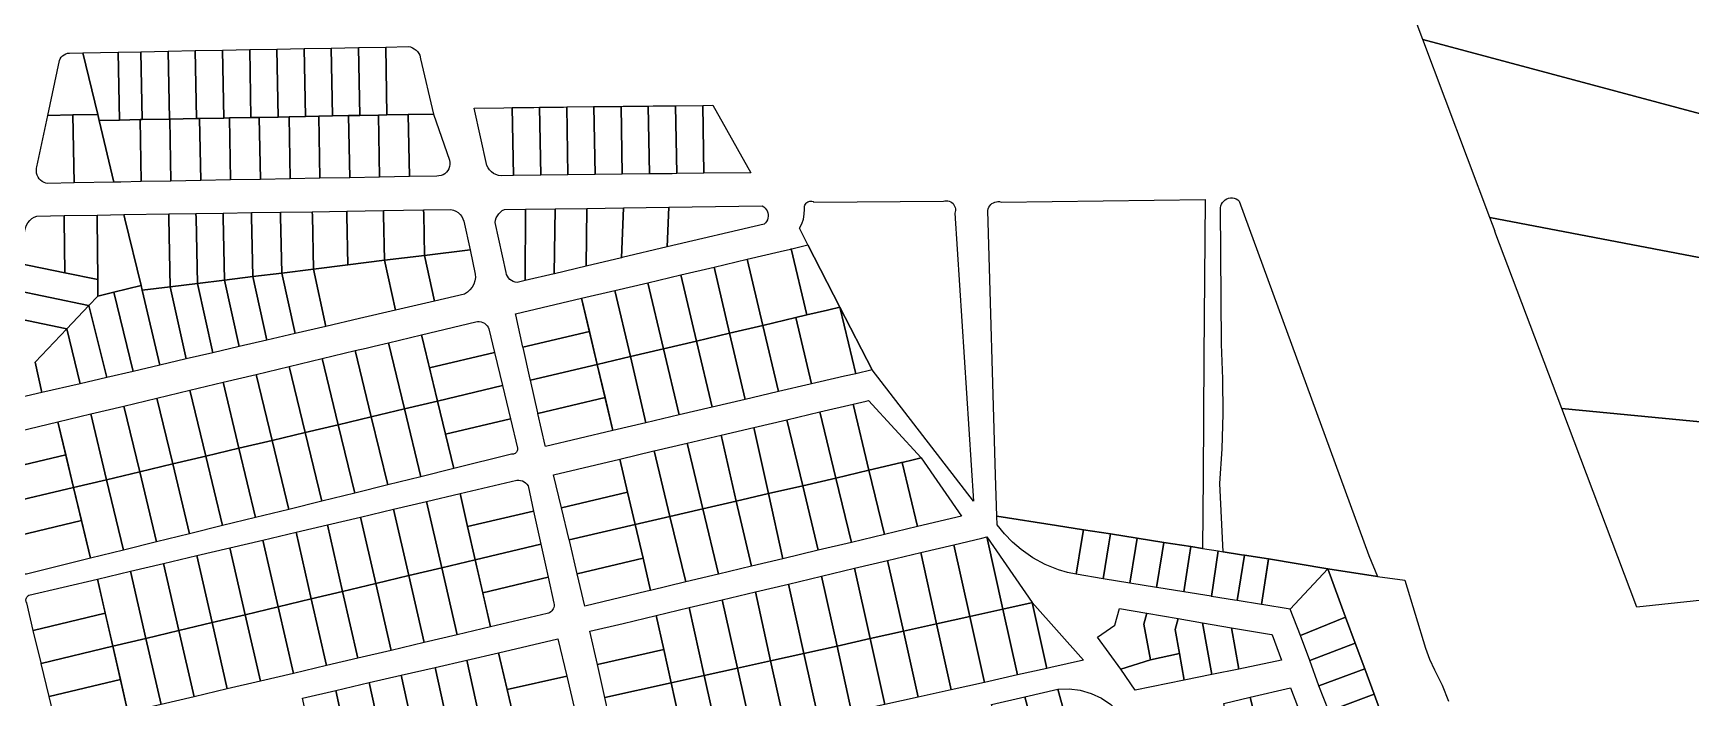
# Model space of a CAD drawing. Header units: millimetres. Extents: x 522658 to 553925, y 7796479 to 7820139.
# Drawn here: x 543273 to 544005, y 7804786 to 7805079 of the extents above; entities that cross this region are included whole.
import ezdxf

# ---------------------------------------------------------------- set-up
doc = ezdxf.new("R2010")
doc.units = ezdxf.units.MM
doc.layers.add('ZONA RESIDENCIAL 2 (ZR_2)', color=2, linetype='Continuous')

msp = doc.modelspace()

# ---------------------------------------------------------------- linework, layer by layer
at = {"layer": 'ZONA RESIDENCIAL 2 (ZR_2)'}
for points in [[(544343.8, 7804956.37), (544158.37, 7805003.54), (543886.54, 7805076.41), (543871.3, 7805116.91), (543870.59, 7805116.85), (543852.86, 7805161.31), (543853.3, 7805161.35), (544386.61, 7805018.38), (544384.03, 7805015.38), (544381.06, 7805007.33), (544375.98, 7804993.15), (544367.3, 7804983.42), (544360.53, 7804973.04), (544351.22, 7804963.94), (544343.8, 7804956.37)], [(543381.5, 7805042.18), (543373.13, 7805042.02), (543369.5, 7805041.95), (543368.94, 7805071.95), (543380.94, 7805072.18), (543381.5, 7805042.18)], [(543393.5, 7805042.41), (543386.28, 7805042.27), (543381.5, 7805042.18), (543380.94, 7805072.18), (543392.94, 7805072.4), (543393.5, 7805042.41)], [(543405.49, 7805042.64), (543399.43, 7805042.53), (543393.5, 7805042.41), (543392.94, 7805072.4), (543404.93, 7805072.63), (543405.49, 7805042.64)], [(543417.49, 7805042.87), (543412.57, 7805042.78), (543405.49, 7805042.64), (543404.93, 7805072.63), (543416.93, 7805072.86), (543417.49, 7805042.87)], [(543429.49, 7805043.1), (543425.72, 7805043.03), (543417.49, 7805042.87), (543416.93, 7805072.86), (543428.93, 7805073.09), (543429.49, 7805043.1)], [(543443.92, 7805069.42), (543444.3, 7805067.84), (543450.08, 7805043.49), (543438.87, 7805043.28), (543429.49, 7805043.1), (543428.93, 7805073.09), (543438.9, 7805073.28), (543439.83, 7805073.1), (543440.73, 7805072.79), (543441.56, 7805072.33), (543442.32, 7805071.75), (543442.97, 7805071.06), (543443.51, 7805070.28), (543443.92, 7805069.42)], [(544343.8, 7804956.37), (544341.27, 7804953.78), (544331.53, 7804943.41), (544319.47, 7804928.59), (544314.87, 7804918.53), (544189.22, 7804945.57), (543916.09, 7804997.86), (543886.54, 7805076.41), (544158.37, 7805003.54), (544343.8, 7804956.37)], [(543285.07, 7805067.12), (543285.39, 7805067.88), (543285.83, 7805068.58), (543286.39, 7805069.18), (543287.05, 7805069.69), (543287.78, 7805070.07), (543288.56, 7805070.32), (543289.38, 7805070.43), (543295.36, 7805070.55), (543301.89, 7805043.29), (543290.88, 7805043.08), (543279.9, 7805042.87), (543285.07, 7805067.12)], [(543302.51, 7805040.68), (543301.89, 7805043.29), (543295.36, 7805070.55), (543310.95, 7805070.84), (543311.51, 7805040.85), (543302.51, 7805040.68)], [(543321.51, 7805041.04), (543320.54, 7805041.02), (543311.51, 7805040.85), (543310.95, 7805070.84), (543320.95, 7805071.03), (543321.51, 7805041.04)], [(543333.51, 7805041.27), (543321.51, 7805041.04), (543320.95, 7805071.03), (543332.95, 7805071.26), (543333.51, 7805041.27)], [(543345.5, 7805041.5), (543333.69, 7805041.27), (543333.51, 7805041.27), (543332.95, 7805071.26), (543344.94, 7805071.49), (543345.5, 7805041.5)], [(543357.5, 7805041.73), (543346.84, 7805041.52), (543345.5, 7805041.5), (543344.94, 7805071.49), (543356.94, 7805071.72), (543357.5, 7805041.73)], [(543369.5, 7805041.95), (543359.98, 7805041.77), (543357.5, 7805041.73), (543356.94, 7805071.72), (543368.94, 7805071.95), (543369.5, 7805041.95)], [(543279.93, 7805012.86), (543279.05, 7805013.01), (543278.2, 7805013.31), (543277.41, 7805013.73), (543276.69, 7805014.27), (543276.07, 7805014.92), (543275.56, 7805015.66), (543275.18, 7805016.47), (543274.92, 7805017.33), (543274.81, 7805018.22), (543274.84, 7805019.12), (543274.93, 7805019.67), (543275.07, 7805020.2), (543279.9, 7805042.87), (543290.88, 7805043.08), (543291.44, 7805013.08), (543279.93, 7805012.86)], [(543291.44, 7805013.08), (543290.88, 7805043.08), (543301.89, 7805043.29), (543302.51, 7805040.68), (543309.03, 7805013.41), (543291.44, 7805013.08)], [(543413.08, 7805015.4), (543399.94, 7805015.15), (543399.43, 7805042.53), (543405.49, 7805042.64), (543412.57, 7805042.78), (543413.08, 7805015.4)], [(543426.23, 7805015.65), (543413.08, 7805015.4), (543412.57, 7805042.78), (543417.49, 7805042.87), (543425.72, 7805043.03), (543426.23, 7805015.65)], [(543439.38, 7805015.9), (543426.23, 7805015.65), (543425.72, 7805043.03), (543429.49, 7805043.1), (543438.87, 7805043.28), (543439.38, 7805015.9)], [(543457.08, 7805023.09), (543457.26, 7805022.16), (543457.28, 7805021.21), (543457.13, 7805020.27), (543456.81, 7805019.37), (543456.35, 7805018.54), (543455.75, 7805017.8), (543455.04, 7805017.17), (543454.22, 7805016.68), (543453.33, 7805016.34), (543452.4, 7805016.16), (543452.33, 7805016.15), (543451.53, 7805016.13), (543439.38, 7805015.9), (543438.87, 7805043.28), (543450.08, 7805043.49), (543457.08, 7805023.09)], [(543467.92, 7805046.14), (543481.11, 7805046.29), (543484.78, 7805046.33), (543485.32, 7805016.33), (543479.81, 7805016.27), (543478.65, 7805016.4), (543477.53, 7805016.73), (543476.48, 7805017.25), (543475.54, 7805017.95), (543474.73, 7805018.79), (543474.08, 7805019.76), (543473.61, 7805020.83), (543467.92, 7805046.14)], [(543497.32, 7805016.47), (543485.32, 7805016.33), (543484.78, 7805046.33), (543494.26, 7805046.44), (543496.78, 7805046.47), (543497.32, 7805016.47)], [(543509.32, 7805016.61), (543497.32, 7805016.47), (543496.78, 7805046.47), (543507.41, 7805046.59), (543508.78, 7805046.61), (543509.32, 7805016.61)], [(543521.32, 7805016.76), (543509.32, 7805016.61), (543508.78, 7805046.61), (543520.56, 7805046.75), (543520.78, 7805046.75), (543521.32, 7805016.76)], [(543533.32, 7805016.9), (543521.32, 7805016.76), (543520.78, 7805046.75), (543532.78, 7805046.89), (543533.32, 7805016.9)], [(543545.32, 7805017.04), (543533.32, 7805016.9), (543532.78, 7805046.89), (543533.71, 7805046.9), (543544.78, 7805047.03), (543545.32, 7805017.04)], [(543557.32, 7805017.18), (543555.33, 7805017.16), (543545.32, 7805017.04), (543544.78, 7805047.03), (543546.86, 7805047.06), (543556.78, 7805047.17), (543557.32, 7805017.18)], [(543569.32, 7805017.33), (543557.32, 7805017.18), (543556.78, 7805047.17), (543568.78, 7805047.31), (543569.32, 7805017.33)], [(543569.32, 7805017.33), (543568.78, 7805047.31), (543573.27, 7805047.36), (543589.96, 7805017.58), (543569.32, 7805017.33)], [(543309.03, 7805013.41), (543302.51, 7805040.68), (543311.51, 7805040.85), (543320.54, 7805041.02), (543321.05, 7805013.64), (543312.02, 7805013.47), (543309.03, 7805013.41)], [(543334.2, 7805013.89), (543321.05, 7805013.64), (543320.54, 7805041.02), (543321.51, 7805041.04), (543333.51, 7805041.27), (543333.69, 7805041.27), (543334.2, 7805013.89)], [(543347.35, 7805014.14), (543334.2, 7805013.89), (543333.69, 7805041.27), (543345.5, 7805041.5), (543346.84, 7805041.52), (543347.35, 7805014.14)], [(543360.49, 7805014.39), (543347.35, 7805014.14), (543346.84, 7805041.52), (543357.5, 7805041.73), (543359.98, 7805041.77), (543360.49, 7805014.39)], [(543373.64, 7805014.64), (543360.49, 7805014.39), (543359.98, 7805041.77), (543369.5, 7805041.95), (543373.13, 7805042.02), (543373.64, 7805014.64)], [(543386.79, 7805014.9), (543373.64, 7805014.64), (543373.13, 7805042.02), (543381.5, 7805042.18), (543386.28, 7805042.27), (543386.79, 7805014.9)], [(543399.94, 7805015.15), (543386.79, 7805014.9), (543386.28, 7805042.27), (543393.5, 7805042.41), (543399.43, 7805042.53), (543399.94, 7805015.15)], [(543862.63, 7804848.61), (543866.53, 7804839.31), (543844.49, 7804842.76), (543818.37, 7804847.1), (543807.73, 7804848.76), (543806.52, 7804848.96), (543798.36, 7804850.26), (543796.98, 7804880.35), (543798, 7804895.73), (543798.44, 7804911.14), (543798.31, 7804926.55), (543797.61, 7804941.95), (543797.14, 7805002.12), (543797.31, 7805002.95), (543797.62, 7805003.73), (543798.05, 7805004.46), (543798.61, 7805005.09), (543799.26, 7805005.63), (543800, 7805006.04), (543800.8, 7805006.33), (543801.63, 7805006.47), (543802.47, 7805006.47), (543803.31, 7805006.32), (543804.1, 7805006.04), (543804.84, 7805005.62), (543805.49, 7805005.09), (543862.63, 7804848.61)], [(543301.65, 7804997.03), (543301.87, 7804970.4), (543287.34, 7804973.42), (543287.15, 7804996.81), (543287.13, 7804998.66), (543301.63, 7804998.89), (543301.65, 7804997.03)], [(543320.99, 7804967.73), (543308.92, 7804964.79), (543301.93, 7804963.09), (543301.87, 7804970.4), (543301.65, 7804997.03), (543301.63, 7804998.89), (543313.36, 7804999.07), (543313.81, 7804997.22), (543320.99, 7804967.73)], [(543333.91, 7804967.22), (543321.49, 7804965.68), (543320.99, 7804967.73), (543313.81, 7804997.22), (543313.36, 7804999.07), (543333.23, 7804999.38), (543333.27, 7804997.52), (543333.91, 7804967.22)], [(543345.88, 7804968.7), (543333.91, 7804967.22), (543333.27, 7804997.52), (543333.23, 7804999.38), (543345.23, 7804999.57), (543345.27, 7804997.7), (543345.88, 7804968.7)], [(543357.85, 7804970.18), (543345.88, 7804968.7), (543345.27, 7804997.7), (543345.23, 7804999.57), (543357.23, 7804999.76), (543357.27, 7804997.89), (543357.85, 7804970.18)], [(543370.32, 7804971.72), (543357.85, 7804970.18), (543357.27, 7804997.89), (543357.23, 7804999.76), (543369.73, 7804999.96), (543369.77, 7804998.08), (543370.32, 7804971.72)], [(543383.11, 7804973.31), (543370.32, 7804971.72), (543369.77, 7804998.08), (543369.73, 7804999.96), (543382.55, 7805000.16), (543382.59, 7804998.28), (543383.11, 7804973.31)], [(543397.08, 7804975.04), (543383.11, 7804973.31), (543382.59, 7804998.28), (543382.55, 7805000.16), (543396.55, 7805000.38), (543396.59, 7804998.5), (543397.08, 7804975.04)], [(543412.22, 7804976.91), (543397.08, 7804975.04), (543396.59, 7804998.5), (543396.55, 7805000.38), (543411.73, 7805000.62), (543411.77, 7804998.73), (543412.22, 7804976.91)], [(543428.44, 7804978.92), (543412.22, 7804976.91), (543411.77, 7804998.73), (543411.73, 7805000.62), (543427.99, 7805000.87), (543428.03, 7804998.98), (543428.44, 7804978.92)], [(543446.06, 7804981.1), (543428.44, 7804978.92), (543428.03, 7804998.98), (543427.99, 7805000.87), (543445.65, 7805001.14), (543445.69, 7804999.25), (543446.06, 7804981.1)], [(543445.65, 7805001.14), (543457.66, 7805001.33), (543458.79, 7805001.05), (543459.86, 7805000.6), (543460.84, 7804999.98), (543461.71, 7804999.21), (543462.45, 7804998.3), (543463.03, 7804997.3), (543463.44, 7804996.21), (543466.16, 7804983.59), (543446.06, 7804981.1), (543445.69, 7804999.25), (543445.65, 7805001.14)], [(543490.39, 7804969.94), (543486.91, 7804969.11), (543486.03, 7804969.24), (543485.19, 7804969.52), (543484.41, 7804969.94), (543483.71, 7804970.48), (543483.11, 7804971.14), (543482.63, 7804971.88), (543482.28, 7804972.7), (543482.07, 7804973.56), (543477.25, 7804995.67), (543477.41, 7804996.69), (543477.72, 7804997.68), (543478.18, 7804998.61), (543478.78, 7804999.46), (543479.52, 7805000.23), (543480.38, 7805000.87), (543481.33, 7805001.37), (543490.66, 7805001.5), (543490.39, 7804969.94)], [(543503.26, 7804972.99), (543490.39, 7804969.94), (543490.66, 7805001.5), (543503.65, 7805001.67), (543503.26, 7804972.99)], [(543503.26, 7804972.99), (543503.65, 7805001.67), (543517.65, 7805001.86), (543517.3, 7804976.31), (543503.34, 7804973.01), (543503.26, 7804972.99)], [(543533, 7804980.03), (543517.3, 7804976.31), (543517.65, 7805001.86), (543533.85, 7805002.08), (543533, 7804980.03)], [(543533, 7804980.03), (543533.85, 7805002.08), (543553.85, 7805002.36), (543553.17, 7804984.81), (543533.24, 7804980.09), (543533, 7804980.03)], [(543595.9, 7804994.94), (543553.17, 7804984.81), (543553.85, 7805002.36), (543595.05, 7805002.92), (543595.73, 7805002.51), (543596.33, 7805001.99), (543596.83, 7805001.37), (543597.23, 7805000.69), (543597.5, 7804999.94), (543597.65, 7804999.16), (543597.67, 7804998.37), (543597.56, 7804997.58), (543597.32, 7804996.83), (543596.95, 7804996.12), (543596.48, 7804995.49), (543595.9, 7804994.94)], [(543679.94, 7804999.7), (543688.24, 7804872.64), (543643.56, 7804930.54), (543629.33, 7804958.24), (543615.2, 7804985.74), (543611.47, 7804993.08), (543612.47, 7804995.03), (543613.18, 7804997.11), (543613.61, 7804999.26), (543613.74, 7805001.45), (543613.65, 7805001.92), (543613.64, 7805002.39), (543613.71, 7805002.86), (543613.87, 7805003.31), (543614.09, 7805003.73), (543614.38, 7805004.11), (543614.73, 7805004.43), (543615.13, 7805004.69), (543615.57, 7805004.87), (543616.04, 7805004.98), (543616.51, 7805005.01), (543616.98, 7805004.96), (543617.44, 7805004.83), (543617.87, 7805004.62), (543675.01, 7805005.03), (543675.64, 7805005.19), (543676.3, 7805005.25), (543676.95, 7805005.2), (543677.58, 7805005.04), (543678.18, 7805004.77), (543678.73, 7805004.42), (543679.22, 7805003.98), (543679.62, 7805003.46), (543679.93, 7805002.88), (543680.15, 7805002.27), (543680.26, 7805001.62), (543680.26, 7805000.97), (543680.15, 7805000.32), (543679.94, 7804999.7)], [(543789.28, 7804851.7), (543784.18, 7804852.5), (543772.21, 7804854.39), (543760.48, 7804856.24), (543748.63, 7804858.11), (543736.78, 7804859.98), (543724.93, 7804861.85), (543698.5, 7804866.02), (543697.98, 7804884.02), (543694.6, 7805000.94), (543694.75, 7805001.64), (543695.02, 7805002.31), (543695.38, 7805002.93), (543695.84, 7805003.49), (543696.39, 7805003.96), (543697, 7805004.34), (543697.66, 7805004.62), (543698.33, 7805004.79), (543699.02, 7805004.85), (543699.71, 7805004.81), (543700.38, 7805004.66), (543790.41, 7805005.83), (543789.9, 7804936.17), (543789.51, 7804883.34), (543789.28, 7804851.7)], [(543287.34, 7804973.42), (543266.63, 7804977.72), (543269.76, 7804992), (543270, 7804993.24), (543270.44, 7804994.42), (543271.07, 7804995.52), (543271.87, 7804996.49), (543272.82, 7804997.33), (543273.89, 7804997.99), (543275.06, 7804998.47), (543287.13, 7804998.66), (543287.15, 7804996.81), (543287.34, 7804973.42)], [(544298.72, 7804879.7), (543947.75, 7804913.56), (543918.29, 7804991.59), (543918.45, 7804991.6), (543916.09, 7804997.86), (544189.22, 7804945.57), (544314.87, 7804918.53), (544313.96, 7804916.53), (544310.79, 7804908.91), (544306.98, 7804900.65), (544301.69, 7804890.49), (544298.72, 7804879.7)], [(543629.33, 7804958.24), (543624.47, 7804957.09), (543623.9, 7804956.95), (543614.72, 7804954.78), (543607.83, 7804983.98), (543608.68, 7804984.18), (543615.2, 7804985.74), (543629.33, 7804958.24)], [(543301.93, 7804963.09), (543298, 7804958.95), (543297.77, 7804959), (543264.06, 7804966), (543266.63, 7804977.72), (543287.34, 7804973.42), (543301.87, 7804970.4), (543301.93, 7804963.09)], [(543417.37, 7804953.21), (543402.59, 7804949.76), (543397.08, 7804975.04), (543412.22, 7804976.91), (543428.44, 7804978.92), (543433.2, 7804956.91), (543417.37, 7804953.21)], [(543450.4, 7804960.92), (543433.2, 7804956.91), (543428.44, 7804978.92), (543446.06, 7804981.1), (543450.4, 7804960.92)], [(543463.66, 7804964.01), (543450.4, 7804960.92), (543446.06, 7804981.1), (543466.16, 7804983.59), (543468.47, 7804972.86), (543468.5, 7804971.33), (543468.27, 7804969.82), (543467.79, 7804968.37), (543467.06, 7804967.03), (543466.11, 7804965.83), (543464.96, 7804964.81), (543463.66, 7804964.01)], [(543595.26, 7804950.18), (543580.66, 7804946.74), (543573.77, 7804975.93), (543588.37, 7804979.37), (543595.26, 7804950.18)], [(543614.72, 7804954.78), (543614.14, 7804954.64), (543609.87, 7804953.63), (543595.26, 7804950.18), (543588.37, 7804979.37), (543602.98, 7804982.82), (543607.55, 7804983.91), (543607.83, 7804983.98), (543614.72, 7804954.78)], [(543364.31, 7804940.82), (543352.62, 7804938.09), (543345.88, 7804968.7), (543357.85, 7804970.18), (543364.31, 7804940.82)], [(543376.48, 7804943.66), (543364.31, 7804940.82), (543357.85, 7804970.18), (543370.31, 7804971.72), (543376.48, 7804943.66)], [(543388.96, 7804946.58), (543376.48, 7804943.66), (543370.31, 7804971.72), (543383.1, 7804973.31), (543388.96, 7804946.58)], [(543402.59, 7804949.76), (543388.96, 7804946.58), (543383.1, 7804973.31), (543397.07, 7804975.04), (543402.59, 7804949.76)], [(543566.06, 7804943.29), (543551.46, 7804939.85), (543544.57, 7804969.04), (543559.17, 7804972.48), (543566.06, 7804943.29)], [(543580.66, 7804946.74), (543566.06, 7804943.29), (543559.17, 7804972.48), (543573.77, 7804975.93), (543580.66, 7804946.74)], [(543298, 7804958.95), (543288.28, 7804948.71), (543287.48, 7804948.88), (543261.49, 7804954.28), (543264.06, 7804966), (543297.77, 7804959), (543298, 7804958.95)], [(543317.55, 7804929.9), (543305.86, 7804927.17), (543298, 7804958.95), (543301.93, 7804963.09), (543308.92, 7804964.79), (543317.55, 7804929.9)], [(543321.49, 7804965.68), (543329.24, 7804932.63), (543317.55, 7804929.9), (543308.92, 7804964.79), (543320.99, 7804967.73), (543321.49, 7804965.68)], [(543340.93, 7804935.36), (543329.24, 7804932.63), (543321.49, 7804965.68), (543333.91, 7804967.22), (543340.93, 7804935.36)], [(543352.62, 7804938.09), (543340.93, 7804935.36), (543333.91, 7804967.22), (543345.88, 7804968.7), (543352.62, 7804938.09)], [(543536.86, 7804936.4), (543522.26, 7804932.96), (543515.37, 7804962.15), (543529.97, 7804965.59), (543536.86, 7804936.4)], [(543551.46, 7804939.85), (543536.86, 7804936.4), (543529.97, 7804965.59), (543544.57, 7804969.04), (543551.46, 7804939.85)], [(543305.86, 7804927.17), (543294.17, 7804924.44), (543288.28, 7804948.71), (543298, 7804958.95), (543305.86, 7804927.17)], [(543518.82, 7804947.55), (543489.47, 7804940.63), (543486.27, 7804954.82), (543486.17, 7804955.26), (543515.37, 7804962.15), (543518.82, 7804947.55)], [(543636.26, 7804928.86), (543631.39, 7804927.73), (543620.64, 7804925.25), (543616.77, 7804924.36), (543609.87, 7804953.63), (543614.14, 7804954.64), (543614.72, 7804954.78), (543623.9, 7804956.95), (543624.47, 7804957.09), (543629.33, 7804958.24), (543633.09, 7804942.28), (543636.26, 7804928.86)], [(543643.56, 7804930.54), (543636.26, 7804928.86), (543633.09, 7804942.28), (543629.33, 7804958.24), (543643.56, 7804930.54)], [(543260.94, 7804916.68), (543260, 7804916.64), (543259.07, 7804916.76), (543258.17, 7804917.02), (543257.32, 7804917.43), (543256.54, 7804917.96), (543255.87, 7804918.61), (543255.3, 7804919.36), (543254.86, 7804920.19), (543254.56, 7804921.08), (543254.41, 7804922.01), (543257.78, 7804937.36), (543261.49, 7804954.28), (543287.48, 7804948.88), (543288.28, 7804948.71), (543274.25, 7804933.94), (543277.3, 7804920.5), (543260.94, 7804916.68)], [(543294.17, 7804924.44), (543277.3, 7804920.5), (543274.25, 7804933.94), (543288.28, 7804948.71), (543294.17, 7804924.44)], [(543476.91, 7804938.24), (543448.22, 7804931.4), (543444.71, 7804945.98), (543468.63, 7804951.69), (543469.42, 7804951.84), (543470.22, 7804951.86), (543471.02, 7804951.74), (543471.78, 7804951.49), (543472.49, 7804951.11), (543473.13, 7804950.62), (543473.67, 7804950.02), (543474.1, 7804949.34), (543474.41, 7804948.6), (543476.91, 7804938.24)], [(543602.15, 7804920.98), (543601.56, 7804920.85), (543587.55, 7804917.54), (543580.66, 7804946.74), (543595.26, 7804950.18), (543602.15, 7804920.98)], [(543616.77, 7804924.36), (543616.17, 7804924.22), (543602.15, 7804920.98), (543595.26, 7804950.18), (543609.87, 7804953.63), (543616.77, 7804924.36)], [(543437.16, 7804913.29), (543422.57, 7804909.82), (543415.53, 7804939.03), (543420.36, 7804940.18), (543423.77, 7804940.98), (543430.12, 7804942.5), (543437.16, 7804913.29)], [(543451.75, 7804916.76), (543437.16, 7804913.29), (543430.12, 7804942.5), (543444.71, 7804945.98), (543451.75, 7804916.76)], [(543489.47, 7804940.63), (543518.82, 7804947.55), (543522.26, 7804932.96), (543492.77, 7804926), (543492.68, 7804926.42), (543489.52, 7804940.41), (543489.47, 7804940.63)], [(543572.95, 7804914.1), (543558.35, 7804910.65), (543551.46, 7804939.85), (543566.06, 7804943.29), (543572.95, 7804914.1)], [(543587.55, 7804917.54), (543572.95, 7804914.1), (543566.06, 7804943.29), (543580.66, 7804946.74), (543587.55, 7804917.54)], [(543407.98, 7804906.35), (543393.38, 7804902.88), (543386.35, 7804932.05), (543400.94, 7804935.54), (543407.98, 7804906.35)], [(543407.98, 7804906.35), (543400.94, 7804935.54), (543415.53, 7804939.03), (543422.57, 7804909.82), (543407.98, 7804906.35)], [(543448.22, 7804931.4), (543476.91, 7804938.24), (543480.44, 7804923.58), (543451.75, 7804916.76), (543448.22, 7804931.4)], [(543543.75, 7804907.21), (543529.15, 7804903.76), (543522.26, 7804932.96), (543536.86, 7804936.4), (543543.75, 7804907.21)], [(543558.35, 7804910.65), (543543.75, 7804907.21), (543536.86, 7804936.4), (543551.46, 7804939.85), (543558.35, 7804910.65)], [(543378.79, 7804899.41), (543364.2, 7804895.94), (543357.18, 7804925.07), (543371.77, 7804928.56), (543378.79, 7804899.41)], [(543393.38, 7804902.88), (543378.79, 7804899.41), (543371.77, 7804928.56), (543386.35, 7804932.05), (543393.38, 7804902.88)], [(543525.71, 7804918.35), (543496.07, 7804911.36), (543496.02, 7804911.59), (543492.77, 7804926), (543522.26, 7804932.96), (543525.71, 7804918.35)], [(543349.61, 7804892.47), (543335.01, 7804889), (543328, 7804918.09), (543342.59, 7804921.58), (543349.61, 7804892.47)], [(543364.2, 7804895.94), (543349.61, 7804892.47), (543342.59, 7804921.58), (543357.18, 7804925.07), (543364.2, 7804895.94)], [(543483.96, 7804909), (543455.26, 7804902.18), (543451.75, 7804916.76), (543480.44, 7804923.58), (543483.96, 7804909)], [(543320.42, 7804885.53), (543305.83, 7804882.06), (543298.82, 7804911.11), (543313.41, 7804914.6), (543320.42, 7804885.53)], [(543335.01, 7804889), (543320.42, 7804885.53), (543313.41, 7804914.6), (543328, 7804918.09), (543335.01, 7804889)], [(543422.57, 7804909.82), (543437.16, 7804913.29), (543444.37, 7804883.37), (543429.81, 7804879.77), (543422.57, 7804909.82)], [(543458.93, 7804886.97), (543444.37, 7804883.37), (543437.16, 7804913.29), (543451.75, 7804916.76), (543458.93, 7804886.97)], [(543496.07, 7804911.36), (543525.71, 7804918.35), (543529.15, 7804903.76), (543499.37, 7804896.74), (543499.28, 7804897.16), (543496.07, 7804911.36)], [(543627.51, 7804882.81), (543612.9, 7804879.42), (543605.9, 7804908.54), (543620.5, 7804911.97), (543627.51, 7804882.81)], [(543642.12, 7804886.2), (543627.51, 7804882.81), (543620.5, 7804911.97), (543635.1, 7804915.4), (543642.12, 7804886.2)], [(543656.49, 7804889.61), (543642.12, 7804886.2), (543635.1, 7804915.4), (543640.91, 7804916.8), (543641.89, 7804917.04), (543665.16, 7804891.69), (543661.58, 7804890.83), (543656.71, 7804889.66), (543656.49, 7804889.61)], [(544298.72, 7804879.7), (544298.3, 7804869.96), (544298.3, 7804859.8), (544301.26, 7804853.03), (544305.07, 7804842.02), (544306.56, 7804834.19), (544306.13, 7804828.9), (544304.9, 7804814.45), (544171.35, 7804846.15), (543980.9, 7804825.73), (543947.75, 7804913.56), (544298.72, 7804879.7)], [(543287.75, 7804893.04), (543256.84, 7804885.64), (543254.39, 7804896.25), (543254.49, 7804897.14), (543254.72, 7804898.01), (543255.1, 7804898.83), (543255.6, 7804899.57), (543256.22, 7804900.23), (543256.93, 7804900.77), (543257.73, 7804901.19), (543258.58, 7804901.48), (543284.24, 7804907.62), (543287.75, 7804893.04)], [(543305.83, 7804882.06), (543291.23, 7804878.59), (543284.24, 7804907.62), (543298.82, 7804911.11), (543305.83, 7804882.06)], [(543415.25, 7804876.17), (543400.69, 7804872.58), (543393.38, 7804902.88), (543407.98, 7804906.35), (543415.25, 7804876.17)], [(543415.25, 7804876.17), (543407.98, 7804906.35), (543422.57, 7804909.82), (543429.81, 7804879.77), (543415.25, 7804876.17)], [(543455.26, 7804902.18), (543483.96, 7804909), (543487.09, 7804896), (543487.1, 7804895.61), (543487.06, 7804895.22), (543486.95, 7804894.85), (543486.78, 7804894.5), (543486.56, 7804894.17), (543486.29, 7804893.89), (543485.98, 7804893.66), (543485.63, 7804893.47), (543485.26, 7804893.35), (543484.88, 7804893.28), (543484.49, 7804893.28), (543458.93, 7804886.97), (543455.26, 7804902.18)], [(543597.79, 7804875.91), (543583.61, 7804872.62), (543576.85, 7804901.72), (543591.3, 7804905.11), (543597.79, 7804875.91)], [(543612.9, 7804879.42), (543597.79, 7804875.91), (543591.3, 7804905.11), (543605.9, 7804908.54), (543612.9, 7804879.42)], [(543386.13, 7804868.98), (543371.56, 7804865.38), (543364.2, 7804895.94), (543378.79, 7804899.41), (543386.13, 7804868.98)], [(543400.69, 7804872.58), (543386.13, 7804868.98), (543378.79, 7804899.41), (543393.38, 7804902.88), (543400.69, 7804872.58)], [(543568.88, 7804869.2), (543554.27, 7804865.81), (543547.31, 7804894.78), (543561.91, 7804898.21), (543568.88, 7804869.2)], [(543583.61, 7804872.62), (543568.88, 7804869.2), (543561.91, 7804898.21), (543576.85, 7804901.72), (543583.61, 7804872.62)], [(543256.84, 7804885.64), (543287.75, 7804893.04), (543291.23, 7804878.59), (543260.17, 7804871.2), (543256.84, 7804885.64)], [(543357, 7804861.78), (543342.44, 7804858.18), (543335.01, 7804889), (543349.61, 7804892.47), (543357, 7804861.78)], [(543371.56, 7804865.38), (543357, 7804861.78), (543349.61, 7804892.47), (543364.2, 7804895.94), (543371.56, 7804865.38)], [(543535.61, 7804876.57), (543506.49, 7804869.61), (543503, 7804884.2), (543532.18, 7804891.17), (543535.61, 7804876.57)], [(543554.27, 7804865.81), (543538.96, 7804862.26), (543535.61, 7804876.57), (543532.18, 7804891.17), (543547.17, 7804894.75), (543547.31, 7804894.78), (543554.27, 7804865.81)], [(543663.53, 7804861.34), (543648.94, 7804857.86), (543642.12, 7804886.2), (543656.49, 7804889.61), (543656.71, 7804889.66), (543663.53, 7804861.34)], [(543683.02, 7804866), (543663.53, 7804861.34), (543656.71, 7804889.66), (543661.58, 7804890.83), (543665.16, 7804891.69), (543683.02, 7804866)], [(543313.31, 7804850.99), (543298.75, 7804847.39), (543291.23, 7804878.59), (543305.83, 7804882.06), (543313.31, 7804850.99)], [(543327.88, 7804854.59), (543313.31, 7804850.99), (543305.83, 7804882.06), (543320.42, 7804885.53), (543327.88, 7804854.59)], [(543342.44, 7804858.18), (543327.88, 7804854.59), (543320.42, 7804885.53), (543335.01, 7804889), (543342.44, 7804858.18)], [(543494.19, 7804868.21), (543465.07, 7804861.34), (543461.73, 7804875.96), (543486.77, 7804881.87), (543487.61, 7804881.89), (543488.44, 7804881.77), (543489.24, 7804881.51), (543489.99, 7804881.14), (543490.67, 7804880.64), (543491.25, 7804880.04), (543491.74, 7804879.36), (543494.19, 7804868.21)], [(543634.35, 7804854.37), (543619.76, 7804850.88), (543612.9, 7804879.42), (543627.51, 7804882.81), (543634.35, 7804854.37)], [(543648.94, 7804857.86), (543634.35, 7804854.37), (543627.51, 7804882.81), (543642.12, 7804886.2), (543648.94, 7804857.86)], [(543294.74, 7804864.01), (543263.54, 7804856.58), (543260.17, 7804871.2), (543291.23, 7804878.59), (543294.74, 7804864.01)], [(543468.41, 7804846.74), (543453.7, 7804843.22), (543447, 7804872.48), (543461.73, 7804875.96), (543465.07, 7804861.34), (543468.41, 7804846.74)], [(543538.96, 7804862.26), (543509.86, 7804855.51), (543506.49, 7804869.61), (543535.61, 7804876.57), (543538.96, 7804862.26)], [(543604.17, 7804847.15), (543590.3, 7804843.84), (543583.61, 7804872.62), (543597.79, 7804875.91), (543604.17, 7804847.15)], [(543619.76, 7804850.88), (543604.17, 7804847.15), (543597.79, 7804875.91), (543612.9, 7804879.42), (543619.76, 7804850.88)], [(543439.11, 7804839.73), (543424.52, 7804836.24), (543417.8, 7804865.59), (543432.4, 7804869.04), (543439.11, 7804839.73)], [(543453.7, 7804843.22), (543439.11, 7804839.73), (543432.4, 7804869.04), (543447, 7804872.48), (543453.7, 7804843.22)], [(543465.07, 7804861.34), (543494.19, 7804868.21), (543497.38, 7804853.66), (543468.41, 7804846.74), (543465.07, 7804861.34)], [(543575.81, 7804840.38), (543561.35, 7804836.93), (543554.27, 7804865.81), (543568.88, 7804869.2), (543575.81, 7804840.38)], [(543590.3, 7804843.84), (543575.81, 7804840.38), (543568.88, 7804869.2), (543583.61, 7804872.62), (543590.3, 7804843.84)], [(543263.54, 7804856.58), (543294.74, 7804864.01), (543298.75, 7804847.39), (543270.41, 7804840.39), (543269.91, 7804840.32), (543269.4, 7804840.33), (543268.9, 7804840.42), (543268.42, 7804840.58), (543267.97, 7804840.82), (543267.57, 7804841.13), (543267.22, 7804841.5), (543266.93, 7804841.92), (543263.54, 7804856.58)], [(543409.93, 7804832.75), (543396.1, 7804829.45), (543389.36, 7804858.88), (543403.2, 7804862.15), (543409.93, 7804832.75)], [(543424.52, 7804836.24), (543409.93, 7804832.75), (543403.2, 7804862.15), (543417.8, 7804865.59), (543424.52, 7804836.24)], [(543542.46, 7804847.37), (543513.43, 7804840.56), (543509.95, 7804855.15), (543509.86, 7804855.51), (543538.96, 7804862.26), (543542.46, 7804847.37)], [(543561.35, 7804836.93), (543545.78, 7804833.21), (543542.46, 7804847.37), (543538.96, 7804862.26), (543554.27, 7804865.81), (543561.35, 7804836.93)], [(543736.78, 7804859.98), (543736.08, 7804855.68), (543733.58, 7804840.29), (543729.64, 7804841.15), (543725.78, 7804842.3), (543719.93, 7804844.65), (543714.38, 7804847.64), (543709.21, 7804851.24), (543705.39, 7804854.53), (543701.88, 7804858.15), (543698.71, 7804862.08), (543698.5, 7804866.02), (543724.93, 7804861.85), (543736.78, 7804859.98)], [(543748.63, 7804858.11), (543747.92, 7804853.72), (543745.42, 7804838.36), (543733.58, 7804840.29), (543736.08, 7804855.68), (543736.78, 7804859.98), (543748.63, 7804858.11)], [(543381.51, 7804825.96), (543366.92, 7804822.47), (543360.17, 7804851.99), (543374.77, 7804855.43), (543381.51, 7804825.96)], [(543396.1, 7804829.45), (543381.51, 7804825.96), (543374.77, 7804855.43), (543389.36, 7804858.88), (543396.1, 7804829.45)], [(543500.6, 7804839.01), (543471.76, 7804832.12), (543468.41, 7804846.74), (543497.38, 7804853.66), (543500.6, 7804839.01)], [(543686.59, 7804821.65), (543671.95, 7804818.4), (543664.95, 7804849.89), (543679.54, 7804853.36), (543686.59, 7804821.65)], [(543701.23, 7804824.91), (543686.59, 7804821.65), (543679.54, 7804853.36), (543691.87, 7804856.27), (543694.14, 7804856.8), (543701.23, 7804824.91)], [(543701.23, 7804824.91), (543694.14, 7804856.8), (543714.16, 7804827.78), (543713.63, 7804827.66), (543701.23, 7804824.91)], [(543760.48, 7804856.24), (543759.75, 7804851.76), (543757.26, 7804836.43), (543745.42, 7804838.36), (543747.92, 7804853.72), (543748.63, 7804858.11), (543760.48, 7804856.24)], [(543772.21, 7804854.39), (543771.48, 7804849.82), (543769.02, 7804834.51), (543757.26, 7804836.43), (543759.75, 7804851.76), (543760.48, 7804856.24), (543772.21, 7804854.39)], [(543784.18, 7804852.5), (543783.44, 7804847.83), (543781.02, 7804832.56), (543769.1, 7804834.5), (543769.02, 7804834.51), (543771.48, 7804849.82), (543772.21, 7804854.39), (543784.18, 7804852.5)], [(543352.33, 7804818.99), (543337.74, 7804815.5), (543330.97, 7804845.1), (543345.57, 7804848.54), (543352.33, 7804818.99)], [(543366.92, 7804822.47), (543352.33, 7804818.99), (543345.57, 7804848.54), (543360.17, 7804851.99), (543366.92, 7804822.47)], [(543475.2, 7804817.06), (543460.47, 7804813.59), (543453.7, 7804843.22), (543468.41, 7804846.74), (543475.2, 7804817.06)], [(543513.43, 7804840.56), (543542.46, 7804847.37), (543545.78, 7804833.21), (543544.27, 7804832.85), (543516.84, 7804826.3), (543513.43, 7804840.56)], [(543657.31, 7804815.14), (543642.67, 7804811.89), (543635.77, 7804842.94), (543650.36, 7804846.42), (543657.31, 7804815.14)], [(543671.95, 7804818.4), (543657.31, 7804815.14), (543650.36, 7804846.42), (543664.95, 7804849.89), (543671.95, 7804818.4)], [(543789.28, 7804851.7), (543796.16, 7804850.61), (543793.24, 7804830.57), (543793.06, 7804830.6), (543781.02, 7804832.56), (543783.44, 7804847.83), (543784.18, 7804852.5), (543789.28, 7804851.7)], [(543798.36, 7804850.26), (543806.52, 7804848.96), (543807.73, 7804848.76), (543804.63, 7804828.72), (543803.43, 7804828.92), (543793.24, 7804830.57), (543796.16, 7804850.61), (543798.36, 7804850.26)], [(543818.37, 7804847.1), (543818.36, 7804847.04), (543815.27, 7804826.99), (543804.63, 7804828.72), (543807.73, 7804848.76), (543818.37, 7804847.1)], [(543844.49, 7804842.76), (543827.88, 7804824.94), (543815.37, 7804826.97), (543815.27, 7804826.99), (543818.37, 7804847.1), (543844.49, 7804842.76)], [(543305.22, 7804823.14), (543305.12, 7804823.12), (543273.46, 7804815.56), (543270.55, 7804827.66), (543270.38, 7804828.01), (543270.26, 7804828.38), (543270.2, 7804828.77), (543270.21, 7804829.16), (543270.28, 7804829.54), (543270.41, 7804829.91), (543270.6, 7804830.25), (543270.84, 7804830.56), (543271.12, 7804830.82), (543271.45, 7804831.04), (543301.78, 7804838.2), (543305.22, 7804823.14)], [(543323.15, 7804812.01), (543308.56, 7804808.52), (543308.54, 7804808.6), (543301.78, 7804838.2), (543316.37, 7804841.65), (543323.15, 7804812.01)], [(543337.74, 7804815.5), (543323.15, 7804812.01), (543316.37, 7804841.65), (543330.97, 7804845.1), (543337.74, 7804815.5)], [(543445.87, 7804810.15), (543431.27, 7804806.7), (543424.52, 7804836.24), (543439.11, 7804839.73), (543445.87, 7804810.15)], [(543460.47, 7804813.59), (543445.87, 7804810.15), (543439.11, 7804839.73), (543453.7, 7804843.22), (543460.47, 7804813.59)], [(543471.76, 7804832.12), (543500.6, 7804839.01), (543503.12, 7804827.5), (543503.2, 7804826.9), (543503.18, 7804826.29), (543503.07, 7804825.69), (543502.86, 7804825.12), (543502.57, 7804824.59), (543502.19, 7804824.11), (543501.75, 7804823.69), (543501.25, 7804823.35), (543500.69, 7804823.1), (543500.11, 7804822.93), (543475.2, 7804817.06), (543471.76, 7804832.12)], [(543628.03, 7804808.64), (543613.39, 7804805.38), (543606.59, 7804835.99), (543621.18, 7804839.47), (543628.03, 7804808.64)], [(543642.67, 7804811.89), (543628.03, 7804808.64), (543621.18, 7804839.47), (543635.77, 7804842.94), (543642.67, 7804811.89)], [(543832.57, 7804813.28), (543827.88, 7804824.94), (543844.49, 7804842.76), (543852.41, 7804821.36), (543832.57, 7804813.28)], [(543416.67, 7804803.26), (543402.83, 7804800), (543396.1, 7804829.45), (543409.93, 7804832.75), (543416.67, 7804803.26)], [(543431.27, 7804806.7), (543416.67, 7804803.26), (543409.93, 7804832.75), (543424.52, 7804836.24), (543431.27, 7804806.7)], [(543598.75, 7804802.13), (543584.11, 7804798.88), (543577.41, 7804829.04), (543592, 7804832.52), (543598.75, 7804802.13)], [(543613.39, 7804805.38), (543598.75, 7804802.13), (543592, 7804832.52), (543606.59, 7804835.99), (543613.39, 7804805.38)], [(543388.23, 7804796.56), (543373.63, 7804793.12), (543366.92, 7804822.47), (543381.51, 7804825.96), (543388.23, 7804796.56)], [(543402.83, 7804800), (543388.23, 7804796.56), (543381.51, 7804825.96), (543396.1, 7804829.45), (543402.83, 7804800)], [(543569.47, 7804795.62), (543554.84, 7804792.37), (543551.58, 7804807.05), (543548.23, 7804822.1), (543562.82, 7804825.57), (543569.47, 7804795.62)], [(543584.11, 7804798.88), (543569.47, 7804795.62), (543562.82, 7804825.57), (543577.41, 7804829.04), (543584.11, 7804798.88)], [(543707.69, 7804795.86), (543693.05, 7804792.6), (543686.59, 7804821.65), (543701.23, 7804824.91), (543707.69, 7804795.86)], [(543720.62, 7804798.73), (543707.69, 7804795.86), (543701.23, 7804824.91), (543713.63, 7804827.66), (543714.16, 7804827.78), (543720.62, 7804798.73)], [(543720.62, 7804798.73), (543714.16, 7804827.78), (543736.84, 7804802.33), (543722.33, 7804799.11), (543720.62, 7804798.73)], [(543764.66, 7804823.16), (543763.33, 7804818.33), (543766.39, 7804802.53), (543753.18, 7804798.39), (543743.01, 7804812.49), (543750.55, 7804817.89), (543752.7, 7804825.19), (543764.66, 7804823.16)], [(543308.56, 7804808.52), (543276.96, 7804800.97), (543276.9, 7804801.22), (543273.46, 7804815.56), (543305.12, 7804823.12), (543305.22, 7804823.14), (543308.54, 7804808.6), (543308.56, 7804808.52)], [(543359.03, 7804789.68), (543344.43, 7804786.23), (543337.74, 7804815.5), (543352.33, 7804818.99), (543359.03, 7804789.68)], [(543373.63, 7804793.12), (543359.03, 7804789.68), (543352.33, 7804818.99), (543366.92, 7804822.47), (543373.63, 7804793.12)], [(543551.58, 7804807.05), (543522.31, 7804800.51), (543519.05, 7804815.15), (543533.64, 7804818.62), (543548.23, 7804822.1), (543551.58, 7804807.05)], [(543657.31, 7804815.14), (543671.95, 7804818.4), (543678.41, 7804789.34), (543663.77, 7804786.09), (543657.31, 7804815.14)], [(543671.95, 7804818.4), (543686.59, 7804821.65), (543693.05, 7804792.6), (543678.41, 7804789.34), (543671.95, 7804818.4)], [(543778.51, 7804820.78), (543777.18, 7804815.96), (543779.1, 7804805.37), (543766.39, 7804802.53), (543763.33, 7804818.33), (543764.66, 7804823.16), (543778.51, 7804820.78)], [(543789.27, 7804818.93), (543793.4, 7804796.05), (543781.21, 7804793.56), (543779.1, 7804805.37), (543777.18, 7804815.96), (543778.51, 7804820.78), (543789.27, 7804818.93)], [(543802.05, 7804816.73), (543805.35, 7804798.47), (543793.4, 7804796.05), (543789.27, 7804818.93), (543802.05, 7804816.73)], [(543802.05, 7804816.73), (543819.76, 7804813.68), (543820.03, 7804813.63), (543824.19, 7804802.34), (543805.35, 7804798.47), (543802.05, 7804816.73)], [(543832.57, 7804813.28), (543852.41, 7804821.36), (543856.63, 7804809.95), (543836.61, 7804802.22), (543832.57, 7804813.28)], [(543308.56, 7804808.52), (543323.15, 7804812.01), (543329.82, 7804782.79), (543319.8, 7804780.43), (543315.51, 7804779.48), (543315.21, 7804779.41), (543308.56, 7804808.52)], [(543344.43, 7804786.23), (543329.82, 7804782.79), (543323.15, 7804812.01), (543337.74, 7804815.5), (543344.43, 7804786.23)], [(543508.78, 7804795.38), (543482.54, 7804789.38), (543478.69, 7804805.69), (543504.92, 7804811.78), (543508.78, 7804795.38)], [(543628.03, 7804808.64), (543642.67, 7804811.89), (543649.13, 7804782.83), (543634.49, 7804779.58), (543628.03, 7804808.64)], [(543642.67, 7804811.89), (543657.31, 7804815.14), (543663.77, 7804786.09), (543649.13, 7804782.83), (543642.67, 7804811.89)], [(543836.61, 7804802.22), (543856.63, 7804809.95), (543860.83, 7804798.6), (543840.66, 7804791.11), (543836.61, 7804802.22)], [(543311.9, 7804793.9), (543280.47, 7804786.39), (543276.96, 7804800.97), (543308.56, 7804808.52), (543311.9, 7804793.9)], [(543471.38, 7804772.26), (543457.3, 7804769.05), (543450.7, 7804799.2), (543464.77, 7804802.46), (543471.38, 7804772.26)], [(543485.8, 7804775.56), (543471.38, 7804772.26), (543464.77, 7804802.46), (543478.69, 7804805.69), (543485.8, 7804775.56)], [(543522.31, 7804800.51), (543551.58, 7804807.05), (543554.84, 7804792.37), (543525.56, 7804785.86), (543522.31, 7804800.51)], [(543584.11, 7804798.88), (543598.75, 7804802.13), (543605.21, 7804773.07), (543590.57, 7804769.82), (543584.11, 7804798.88)], [(543598.75, 7804802.13), (543613.39, 7804805.38), (543619.85, 7804776.32), (543605.21, 7804773.07), (543598.75, 7804802.13)], [(543613.39, 7804805.38), (543628.03, 7804808.64), (543634.49, 7804779.58), (543619.85, 7804776.32), (543613.39, 7804805.38)], [(543781.21, 7804793.56), (543759.62, 7804789.18), (543753.18, 7804798.39), (543766.39, 7804802.53), (543779.1, 7804805.37), (543781.21, 7804793.56)], [(543442.39, 7804765.64), (543428.25, 7804762.4), (543421.67, 7804792.46), (543435.8, 7804795.74), (543442.39, 7804765.64)], [(543457.3, 7804769.05), (543442.39, 7804765.64), (543435.8, 7804795.74), (543450.7, 7804799.2), (543457.3, 7804769.05)], [(543482.54, 7804789.38), (543508.78, 7804795.38), (543512.04, 7804781.56), (543485.8, 7804775.56), (543482.54, 7804789.38)], [(543554.84, 7804792.37), (543569.47, 7804795.62), (543575.93, 7804766.57), (543561.29, 7804763.32), (543558.09, 7804777.72), (543554.84, 7804792.37)], [(543569.47, 7804795.62), (543584.11, 7804798.88), (543590.57, 7804769.82), (543575.93, 7804766.57), (543569.47, 7804795.62)], [(543865, 7804787.34), (543844.97, 7804779.91), (543840.66, 7804791.11), (543860.83, 7804798.6), (543865, 7804787.34)], [(543280.47, 7804786.39), (543311.9, 7804793.9), (543315.21, 7804779.41), (543287.63, 7804772.64), (543287.17, 7804772.45), (543286.68, 7804772.34), (543286.18, 7804772.3), (543285.68, 7804772.35), (543285.2, 7804772.48), (543284.74, 7804772.68), (543284.33, 7804772.96), (543283.96, 7804773.3), (543283.65, 7804773.69), (543283.41, 7804774.13), (543283.27, 7804774.5), (543283.18, 7804774.88), (543283.14, 7804775.27), (543280.47, 7804786.39)], [(543413.45, 7804759.02), (543398.78, 7804755.66), (543392.22, 7804785.63), (543406.88, 7804789.03), (543413.45, 7804759.02)], [(543428.25, 7804762.4), (543413.45, 7804759.02), (543406.88, 7804789.03), (543421.67, 7804792.46), (543428.25, 7804762.4)], [(543558.09, 7804777.72), (543528.81, 7804771.22), (543525.56, 7804785.86), (543554.84, 7804792.37), (543558.09, 7804777.72)], [(543733.57, 7804759.73), (543718.95, 7804756.37), (543718.71, 7804757.26), (543710.86, 7804786.25), (543725.48, 7804789.61), (543733.33, 7804760.62), (543733.57, 7804759.73)], [(543733.57, 7804759.73), (543733.33, 7804760.62), (543725.48, 7804789.61), (543730.44, 7804789.72), (543735.37, 7804789.08), (543740.13, 7804787.69), (543744.64, 7804785.6), (543748.77, 7804782.85), (543752.43, 7804779.5), (543755.55, 7804775.64), (543758.04, 7804771.34), (543759.85, 7804766.72), (543760.09, 7804765.83), (543733.57, 7804759.73)], [(543814.28, 7804769.86), (543814.24, 7804769.98), (543810.32, 7804786.01), (543828.14, 7804790.19), (543833.15, 7804777.07), (543814.28, 7804769.86)], [(543869.16, 7804776.1), (543849.37, 7804768.75), (543844.97, 7804779.91), (543865, 7804787.34), (543869.16, 7804776.1)], [(543718.95, 7804756.37), (543704.33, 7804753.01), (543704.09, 7804753.9), (543696.24, 7804782.89), (543710.86, 7804786.25), (543718.71, 7804757.26), (543718.95, 7804756.37)], [(543814.28, 7804769.86), (543815.61, 7804766.3), (543803.26, 7804763.92), (543802.39, 7804763.75), (543798.64, 7804783.27), (543810.32, 7804786.01), (543814.24, 7804769.98), (543814.28, 7804769.86)]]:
    msp.add_lwpolyline(points, close=True, dxfattribs=at)
msp.add_lwpolyline([(543869.16, 7804776.1), (543865, 7804787.34), (543860.83, 7804798.6), (543856.63, 7804809.95), (543852.41, 7804821.36), (543844.49, 7804842.76), (543866.53, 7804839.31), (543878.58, 7804837.69), (543878.58, 7804837.69), (543887.65, 7804807.72), (543889.35, 7804802.84), (543891.61, 7804798.19), (543895.01, 7804791.34), (543897.82, 7804784.24)], dxfattribs=at)

doc.saveas('drawing.dxf')
